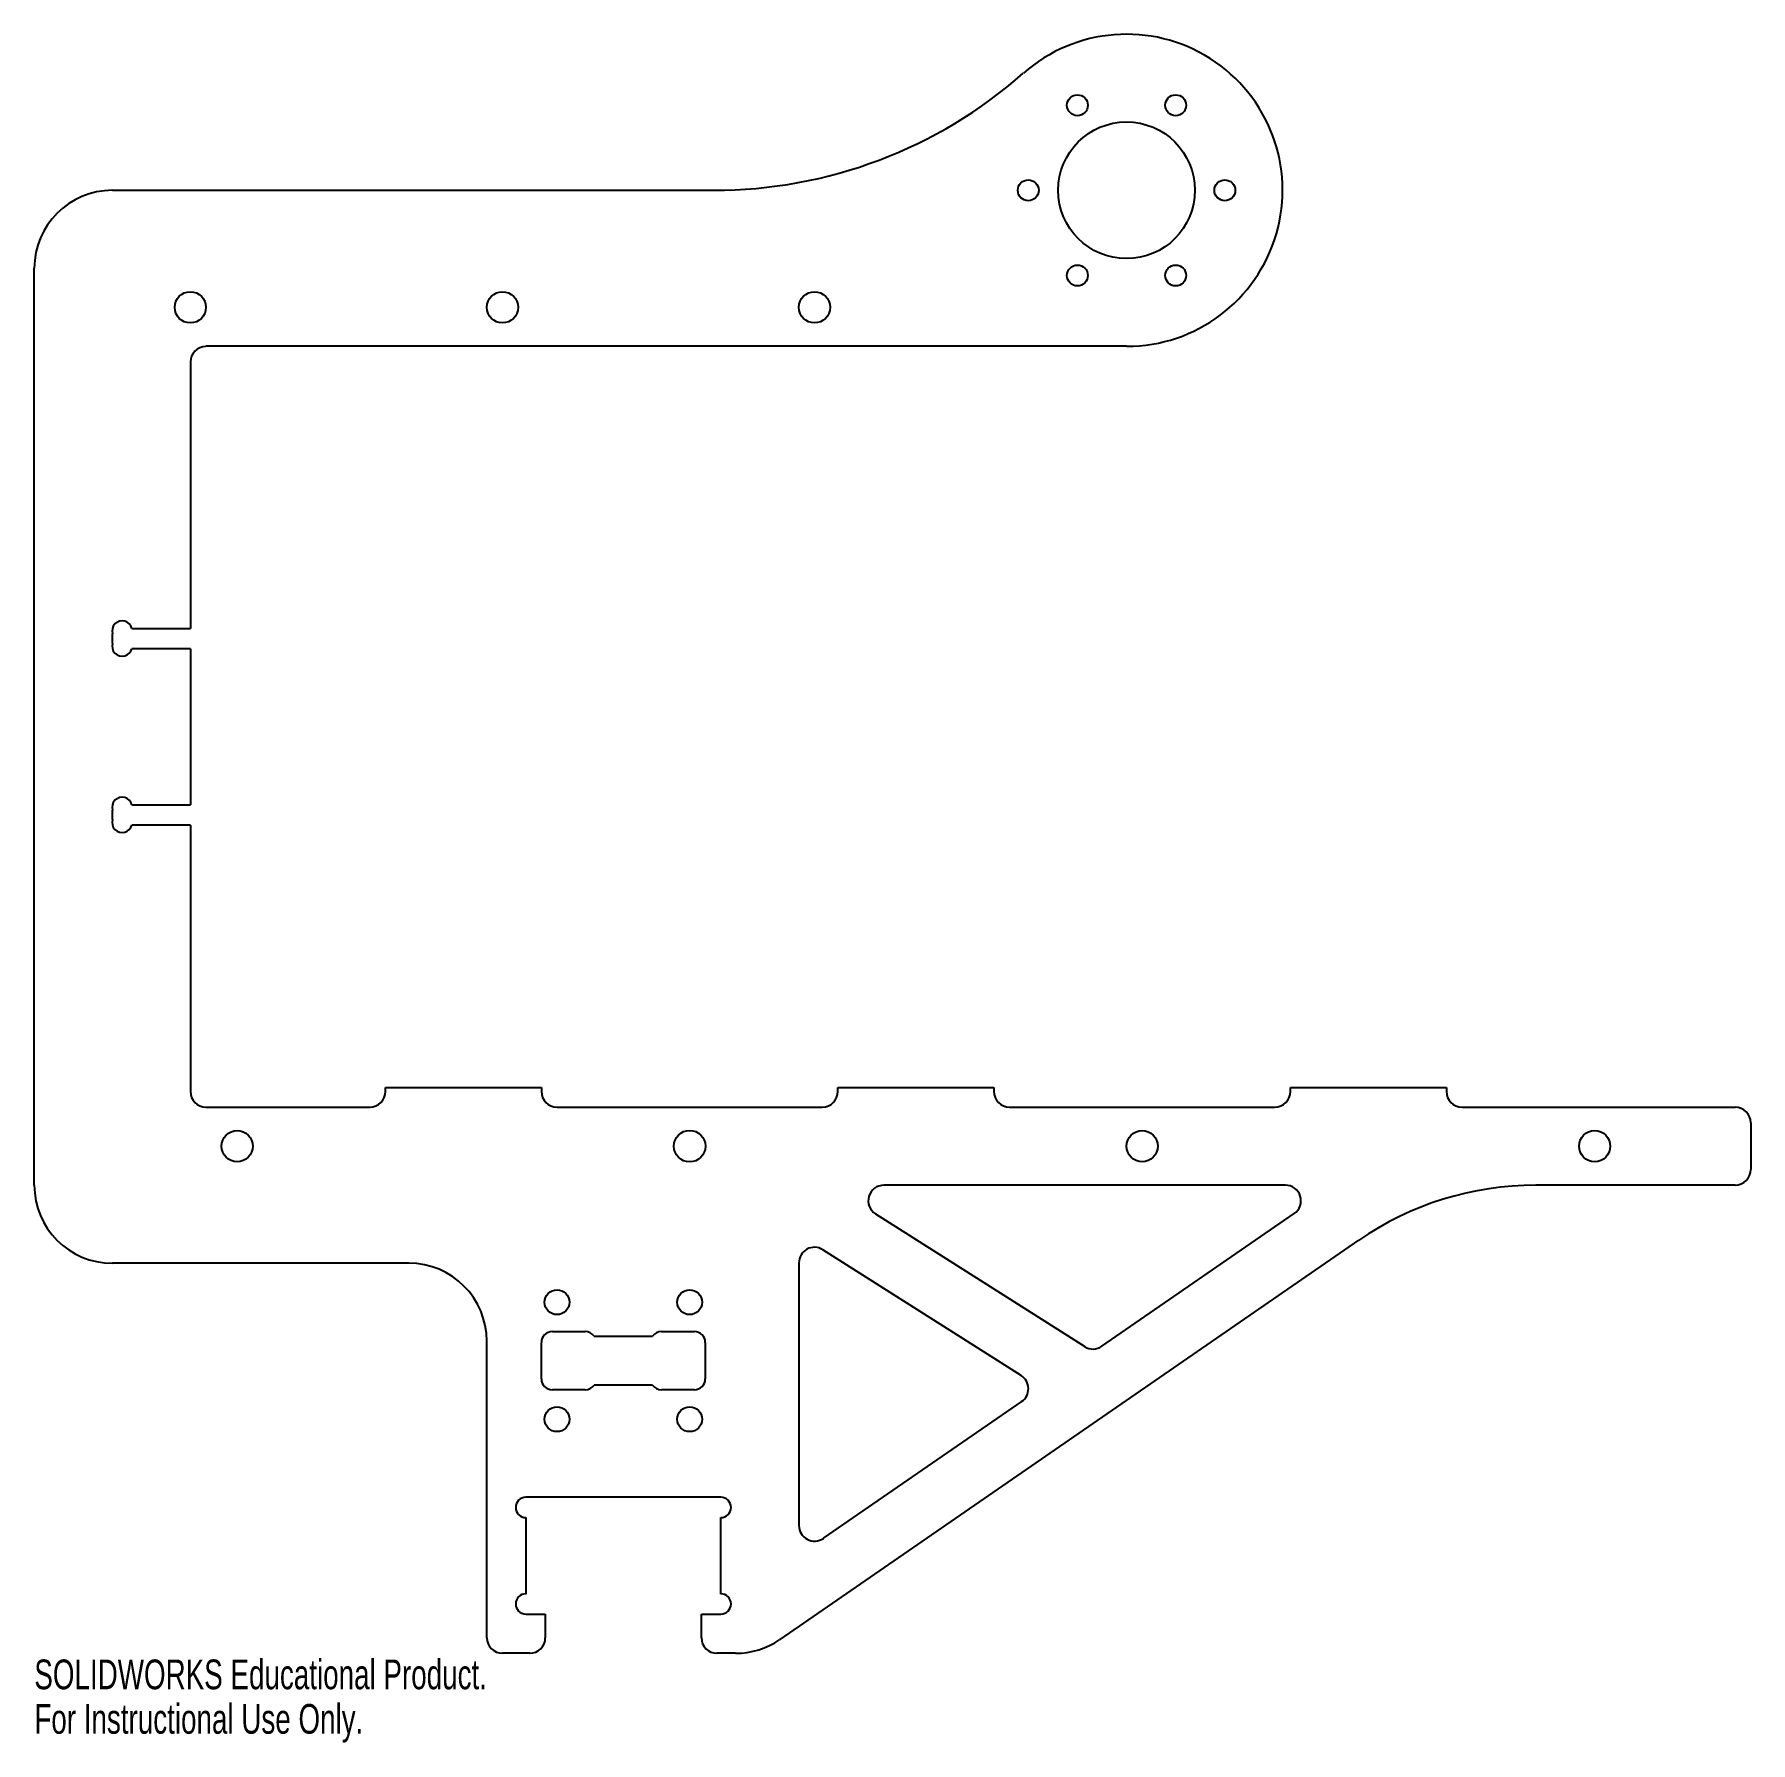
# Model space of a CAD drawing. Header units: inches. Extents: x 0 to 11, y -6.5 to 4.4.
import ezdxf

# ---------------------------------------------------------------- set-up
doc = ezdxf.new("R2010")
doc.units = ezdxf.units.IN
doc.header["$MEASUREMENT"] = 0
doc.styles.add('SLDTEXTSTYLE0', font='TXT', dxfattribs={"width": 0.7})

msp = doc.modelspace()

# ---------------------------------------------------------------- linework, layer by layer
at = {"color": 7, "linetype": 'Continuous', "lineweight": 25}
for p, q in [((0.5, 3.438), (4.354, 3.438)), ((0, -2.938), (0, 2.938)), ((7, 2.438), (1.1, 2.438)), ((1, 2.337), (1, 0.63)), ((0.5, 0.535), (0.5, 0.595)), ((0.625, 0.63), (1, 0.63)), ((1, 0.5), (0.625, 0.5)), ((1, 0.5), (1, -0.5)), ((0.5, -0.595), (0.5, -0.535)), ((0.625, -0.5), (1, -0.5)), ((1, -0.63), (0.625, -0.63)), ((1, -0.63), (1, -2.337)), ((2.25, -2.312), (3.25, -2.312)), ((2.25, -2.337), (2.25, -2.312)), ((3.25, -2.312), (3.25, -2.337)), ((5.15, -2.312), (6.15, -2.312)), ((5.15, -2.337), (5.15, -2.312)), ((6.15, -2.312), (6.15, -2.337)), ((8.05, -2.312), (9.05, -2.312)), ((8.05, -2.337), (8.05, -2.312)), ((9.05, -2.312), (9.05, -2.337)), ((1.1, -2.438), (2.15, -2.438)), ((3.35, -2.438), (5.05, -2.438)), ((6.25, -2.438), (7.95, -2.438)), ((9.15, -2.438), (10.9, -2.438)), ((11, -2.538), (11, -2.837)), ((8.018, -2.938), (5.445, -2.938)), ((10.9, -2.938), (9.623, -2.938)), ((5.392, -3.122), (6.732, -3.972)), ((6.842, -3.97), (8.075, -3.12)), ((8.487, -3.291), (4.778, -5.849)), ((6.324, -4.158), (5.054, -3.352)), ((2.4, -3.438), (0.5, -3.438)), ((4.9, -3.436), (4.9, -5.119)), ((2.9, -5.838), (2.9, -3.938)), ((3.25, -4.179), (3.25, -3.946)), ((3.32, -3.876), (3.53, -3.876)), ((3.587, -3.906), (3.962, -3.906)), ((4.02, -3.876), (4.23, -3.876)), ((4.3, -3.946), (4.3, -4.179)), ((3.53, -4.249), (3.32, -4.249)), ((3.962, -4.219), (3.587, -4.219)), ((4.23, -4.249), (4.02, -4.249)), ((5.057, -5.201), (6.328, -4.325)), ((4.4, -4.938), (3.15, -4.938)), ((3.15, -5.067), (3.15, -5.558)), ((4.4, -5.558), (4.4, -5.067)), ((3.15, -5.688), (3.275, -5.688)), ((3.275, -5.688), (3.275, -5.838)), ((4.275, -5.688), (4.4, -5.688)), ((4.275, -5.838), (4.275, -5.688)), ((3.175, -5.938), (3, -5.938)), ((4.494, -5.938), (4.375, -5.938))]:
    msp.add_line(p, q, dxfattribs=at)
for centre, radius in [((6.685, 3.983), 0.0669), ((7.315, 3.983), 0.0669), ((7, 3.438), 0.438), ((6.37, 3.438), 0.0669), ((7.63, 3.438), 0.0669), ((6.685, 2.892), 0.0669), ((7.315, 2.892), 0.0669), ((1, 2.688), 0.1), ((3, 2.688), 0.1), ((5, 2.688), 0.1), ((1.3, -2.688), 0.1), ((4.2, -2.688), 0.101), ((7.1, -2.688), 0.1), ((10, -2.688), 0.1), ((3.35, -3.688), 0.0795), ((4.2, -3.688), 0.0795), ((3.35, -4.438), 0.0795), ((4.2, -4.438), 0.0795)]:
    msp.add_circle(centre, radius, dxfattribs=at)
for centre, radius, start, end in [((7, 3.438), 1, 270, 131.4096), ((4.354, 6.438), 3, 270, 311.4096), ((0.5, 2.938), 0.5, 90, 180), ((1.1, 2.337), 0.1, 90, 180), ((0.563, 0.613), 0.065, 15.6185, 195.6185), ((0.563, 0.517), 0.065, 164.3815, 344.3815), ((0.563, -0.517), 0.065, 15.6185, 195.6185), ((0.563, -0.613), 0.065, 164.3815, 344.3815), ((1.1, -2.337), 0.1, 180, 270), ((2.15, -2.337), 0.1, 270, 0), ((3.35, -2.337), 0.1, 180, 270), ((5.05, -2.337), 0.1, 270, 0), ((6.25, -2.337), 0.1, 180, 270), ((7.95, -2.337), 0.1, 270, 0), ((9.15, -2.337), 0.1, 180, 270), ((10.9, -2.538), 0.1, 0, 90), ((10.9, -2.837), 0.1, 270, 0), ((0.5, -2.938), 0.5, 180, 270), ((5.445, -3.038), 0.1, 90, 237.5974), ((8.018, -3.038), 0.1, 304.5923, 90), ((9.623, -4.938), 2, 90, 124.5923), ((5, -3.436), 0.1, 57.5974, 180), ((2.4, -3.938), 0.5, 0, 90), ((3.32, -3.946), 0.07, 90, 180), ((3.53, -3.946), 0.07, 34.8499, 90), ((4.02, -3.946), 0.07, 90, 145.1501), ((4.23, -3.946), 0.07, 0, 90), ((6.785, -3.888), 0.1, 237.5974, 304.5923), ((3.32, -4.179), 0.07, 180, 270), ((4.23, -4.179), 0.07, 270, 0), ((6.271, -4.243), 0.1, 304.5923, 57.5974), ((3.53, -4.179), 0.07, 270, 325.1501), ((4.02, -4.179), 0.07, 214.8499, 270), ((3.15, -5.003), 0.065, 90, 270), ((4.4, -5.003), 0.065, 270, 90), ((5, -5.119), 0.1, 180, 304.5923), ((3.15, -5.622), 0.065, 90, 270), ((4.4, -5.622), 0.065, 270, 90), ((3, -5.838), 0.1, 180, 270), ((3.175, -5.838), 0.1, 270, 0), ((4.375, -5.838), 0.1, 180, 270), ((4.494, -5.438), 0.5, 270, 304.5923)]:
    msp.add_arc(centre, radius, start, end, dxfattribs=at)

# ---------------------------------------------------------------- texts
at = {"color": 7, "linetype": 'Continuous', "char_height": 0.1903, "attachment_point": 1, "style": 'SLDTEXTSTYLE0'}
for s, insert in [('SOLIDWORKS Educational Product.', (0, -5.978)), ('For Instructional Use Only.', (0, -6.263))]:
    msp.add_mtext(s, dxfattribs=dict(at, insert=insert))

doc.saveas('drawing.dxf')
